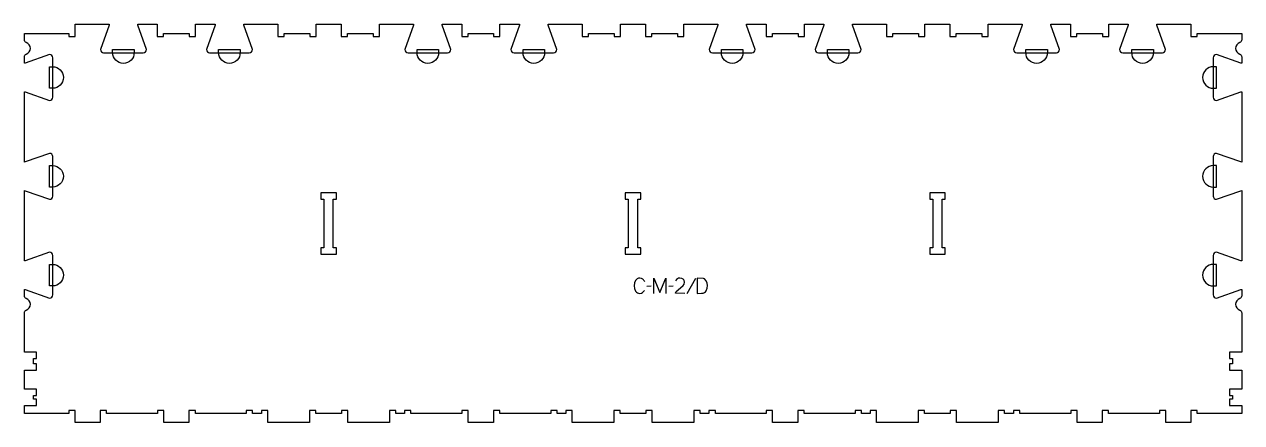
# Model space of a CAD drawing. Header units: millimetres. Extents: x -1200 to 1200, y -388 to 398.
import ezdxf

# ---------------------------------------------------------------- set-up
doc = ezdxf.new("R2010")
doc.units = ezdxf.units.MM
for name, color, linetype, true_color in [('1_ANYTOOL_1MMDEEP_LABELS_S', 2, 'Continuous', 0xffff00), ('3_ANYTOOL_CUTTHROUGH_INSID', 4, 'Continuous', 0x00ffff), ('4_ANYTOOL_CUTTHROUGH_OUTSI', 5, 'Continuous', 0x0000ff), ('5_ANYTOOL_HALF_MILL_9MM_IN', 3, 'Continuous', 0x00ff00)]:
    doc.layers.add(name, color=color, linetype=linetype, true_color=true_color)

msp = doc.modelspace()

# ---------------------------------------------------------------- linework, layer by layer
at = {"layer": '1_ANYTOOL_1MMDEEP_LABELS_S'}
for p, q in [((35.8, -118.8), (27, -118.9)), ((79.3, -118.8), (70.5, -118.9)), ((123.1, -103.2), (105.9, -134))]:
    msp.add_line(p, q, dxfattribs=at)
msp.add_lwpolyline([(23.2, -110.2, 0.131103), (19.4, -104.9), (16.6, -103.3), (13.3, -102.7), (10.7, -103), (8.5, -103.9), (6.6, -105.4), (5, -107.4), (2.9, -112.3), (2.2, -117.7), (2.9, -123.1), (5, -128.1), (6.6, -130.1), (8.6, -131.6), (11, -132.4), (13.7, -132.7), (16.5, -132.3), (18.9, -131.1), (22.5, -126.9)], format="xyb", dxfattribs=at)
for points in [[(41, -132.7), (41, -102.7), (53, -131.1), (65, -102.9), (65, -132.7)], [(101.9, -132.7), (83.6, -132.6), (85.2, -129.3), (93.6, -121.8), (99.1, -117.1), (100.9, -114.3), (101.4, -111), (100.8, -107.4), (100, -106), (98.9, -104.8), (96.1, -103.2), (92.5, -102.7), (89.8, -103), (87.4, -104), (85.5, -105.6), (84, -107.8)]]:
    msp.add_lwpolyline(points, dxfattribs=at)
msp.add_lwpolyline([(126.6, -102.7), (126.6, -132.7), (135.1, -132.6), (138.2, -132.3), (140.7, -131.3), (142.8, -129.8), (144.3, -127.6), (146.3, -122.5), (147, -117), (146.3, -112.4), (144.5, -108.2), (140.9, -104.4), (138.9, -103.4)], close=True, dxfattribs=at)
at = {"layer": '3_ANYTOOL_CUTTHROUGH_INSID'}
for points in [[(-615.2, 65.3), (-615.2, 52.8), (-609.2, 52.8), (-609.2, -42.7), (-615.2, -42.7), (-615.2, -55.2), (-584.7, -55.2), (-584.7, -42.7), (-590.7, -42.7), (-590.7, 52.8), (-584.7, 52.8), (-584.7, 65.3)], [(-15.2, 65.3), (-15.2, 52.8), (-9.2, 52.8), (-9.2, -42.7), (-15.2, -42.7), (-15.2, -55.2), (15.3, -55.2), (15.3, -42.7), (9.3, -42.7), (9.3, 52.8), (15.3, 52.8), (15.3, 65.3)], [(584.8, 65.3), (584.8, 52.8), (590.8, 52.8), (590.8, -42.7), (584.8, -42.7), (584.8, -55.2), (615.3, -55.2), (615.3, -42.7), (609.3, -42.7), (609.3, 52.8), (615.3, 52.8), (615.3, 65.3)]]:
    msp.add_lwpolyline(points, close=True, dxfattribs=at)
at = {"layer": '4_ANYTOOL_CUTTHROUGH_OUTSI'}
msp.add_lwpolyline([(-1050.2, -387.7), (-1099.7, -387.7), (-1099.7, -364, 0.414214), (-1100, -363.7), (-1112, -363.7, 0.414214), (-1112.2, -364), (-1112.2, -369.7), (-1199.7, -369.7), (-1199.7, -354.2), (-1176, -354.2, 0.414214), (-1175.7, -354), (-1175.7, -342, 0.414214), (-1176, -341.7), (-1181.7, -341.7), (-1181.7, -334.2), (-1176, -334.2, 0.414214), (-1175.7, -333.9), (-1175.7, -321.9, 0.414214), (-1176, -321.7), (-1199.7, -321.7), (-1199.7, -284.2), (-1176, -284.2, 0.414214), (-1175.7, -284), (-1175.7, -272, 0.414214), (-1176, -271.7), (-1181.7, -271.7), (-1181.7, -261.2), (-1176, -261.2, 0.414214), (-1175.7, -261), (-1175.7, -249, 0.414214), (-1176, -248.7), (-1199.7, -248.7), (-1199.7, -171.3, -0.317837), (-1195.9, -165.9, 0.707107), (-1195.9, -142.8, -0.315906), (-1199.7, -137.4), (-1199.7, -125), (-1198.4, -125.2), (-1150.1, -142.1), (-1150, -142.1, 0.414214), (-1143.7, -135.9), (-1143.7, -57.9, 0.414214), (-1150, -51.6), (-1150.1, -51.7), (-1198.4, -68.6), (-1199.7, -68.8), (-1199.7, 69.9), (-1198.4, 69.7), (-1150.1, 52.8), (-1150, 52.8, 0.414214), (-1143.7, 59), (-1143.7, 137, 0.414214), (-1150, 143.3), (-1150.1, 143.2), (-1198.4, 126.3), (-1199.7, 126.1), (-1199.7, 264.8), (-1198.4, 264.6), (-1150.1, 247.7), (-1150, 247.7, 0.414214), (-1143.7, 253.9), (-1143.7, 331.9, 0.414214), (-1150, 338.2), (-1150.1, 338.1), (-1198.4, 321.2), (-1199.7, 321), (-1199.7, 333.4, -0.317837), (-1195.9, 338.8, 0.707107), (-1195.9, 361.9, -0.315906), (-1199.7, 367.4), (-1199.7, 379.8), (-1112.2, 379.8), (-1112.2, 374, 0.414214), (-1112, 373.8), (-1100, 373.8, 0.414214), (-1099.7, 374), (-1099.7, 397.8), (-1032.6, 397.8), (-1032.8, 396.4), (-1049.7, 348.1), (-1049.7, 348, 0.414214), (-1043.5, 341.8), (-965.5, 341.8, 0.414214), (-959.2, 348), (-959.2, 348.1), (-976.1, 396.4), (-976.3, 397.8), (-937.7, 397.8), (-937.7, 374, 0.414214), (-937.5, 373.8), (-925.5, 373.8, 0.414214), (-925.2, 374), (-925.2, 379.8), (-874.7, 379.8), (-874.7, 374, 0.414214), (-874.5, 373.8), (-862.5, 373.8, 0.414214), (-862.2, 374), (-862.2, 397.8), (-823.7, 397.8), (-823.9, 396.4), (-840.8, 348.1), (-840.8, 348, 0.414214), (-834.5, 341.8), (-756.5, 341.8, 0.414214), (-750.3, 348), (-750.3, 348.1), (-767.2, 396.4), (-767.4, 397.8), (-700.2, 397.8), (-700.2, 374, 0.414214), (-700, 373.8), (-688, 373.8, 0.414214), (-687.7, 374), (-687.7, 379.8), (-637.2, 379.8), (-637.2, 374, 0.414214), (-637, 373.8), (-625, 373.8, 0.414214), (-624.7, 374), (-624.7, 397.8), (-575.2, 397.8), (-575.2, 374, 0.414214), (-575, 373.8), (-563, 373.8, 0.414214), (-562.7, 374), (-562.7, 379.8), (-512.2, 379.8), (-512.2, 374, 0.414214), (-512, 373.8), (-500, 373.8, 0.414214), (-499.7, 374), (-499.7, 397.8), (-432.6, 397.8), (-432.8, 396.4), (-449.7, 348.1), (-449.7, 348, 0.414214), (-443.5, 341.8), (-365.5, 341.8, 0.414214), (-359.2, 348), (-359.2, 348.1), (-376.1, 396.4), (-376.3, 397.8), (-337.7, 397.8), (-337.7, 374, 0.414214), (-337.5, 373.8), (-325.5, 373.8, 0.414214), (-325.2, 374), (-325.2, 379.8), (-274.7, 379.8), (-274.7, 374, 0.414214), (-274.5, 373.8), (-262.5, 373.8, 0.414214), (-262.2, 374), (-262.2, 397.8), (-223.7, 397.8), (-223.9, 396.4), (-240.8, 348.1), (-240.8, 348, 0.414214), (-234.5, 341.8), (-156.5, 341.8, 0.414214), (-150.3, 348), (-150.3, 348.1), (-167.2, 396.4), (-167.4, 397.8), (-100.2, 397.8), (-100.2, 374, 0.414214), (-100, 373.8), (-88, 373.8, 0.414214), (-87.7, 374), (-87.7, 379.8), (-37.2, 379.8), (-37.2, 374, 0.414214), (-37, 373.8), (-25, 373.8, 0.414214), (-24.7, 374), (-24.7, 397.8), (24.8, 397.8), (24.8, 374, 0.414214), (25, 373.8), (37, 373.8, 0.414214), (37.3, 374), (37.3, 379.8), (87.8, 379.8), (87.8, 374, 0.414214), (88, 373.8), (100, 373.8, 0.414214), (100.3, 374), (100.3, 397.8), (167.4, 397.8), (167.2, 396.4), (150.3, 348.1), (150.3, 348, 0.414214), (156.5, 341.8), (234.5, 341.8, 0.414214), (240.8, 348), (240.8, 348.1), (223.9, 396.4), (223.7, 397.8), (262.3, 397.8), (262.3, 374, 0.414214), (262.5, 373.8), (274.5, 373.8, 0.414214), (274.8, 374), (274.8, 379.8), (325.3, 379.8), (325.3, 374, 0.414214), (325.5, 373.8), (337.5, 373.8, 0.414214), (337.8, 374), (337.8, 397.8), (376.3, 397.8), (376.1, 396.4), (359.2, 348.1), (359.2, 348, 0.414214), (365.5, 341.8), (443.5, 341.8, 0.414214), (449.7, 348), (449.7, 348.1), (432.8, 396.4), (432.6, 397.8), (499.8, 397.8), (499.8, 374, 0.414214), (500, 373.8), (512, 373.8, 0.414214), (512.3, 374), (512.3, 379.8), (562.8, 379.8), (562.8, 374, 0.414214), (563, 373.8), (575, 373.8, 0.414214), (575.3, 374), (575.3, 397.8), (624.8, 397.8), (624.8, 374, 0.414214), (625, 373.8), (637, 373.8, 0.414214), (637.3, 374), (637.3, 379.8), (687.8, 379.8), (687.8, 374, 0.414214), (688, 373.8), (700, 373.8, 0.414214), (700.3, 374), (700.3, 397.8), (767.4, 397.8), (767.2, 396.4), (750.3, 348.1), (750.3, 348, 0.414214), (756.5, 341.8), (834.5, 341.8, 0.414214), (840.8, 348), (840.8, 348.1), (823.9, 396.4), (823.7, 397.8), (862.3, 397.8), (862.3, 374, 0.414214), (862.5, 373.8), (874.5, 373.8, 0.414214), (874.8, 374), (874.8, 379.8), (925.3, 379.8), (925.3, 374, 0.414214), (925.5, 373.8), (937.5, 373.8, 0.414214), (937.8, 374), (937.8, 397.8), (976.3, 397.8), (976.1, 396.4), (959.2, 348.1), (959.2, 348, 0.414214), (965.5, 341.8), (1043.5, 341.8, 0.414214), (1049.7, 348), (1049.7, 348.1), (1032.8, 396.4), (1032.6, 397.8), (1099.8, 397.8), (1099.8, 374, 0.414214), (1100, 373.8), (1112, 373.8, 0.414214), (1112.3, 374), (1112.3, 379.8), (1199.8, 379.8), (1199.8, 367.4, -0.315906), (1195.9, 361.9, 0.707107), (1195.9, 338.8, -0.317837), (1199.8, 333.4), (1199.8, 321), (1198.4, 321.3), (1150.1, 338.1), (1150, 338.2, 0.414214), (1143.8, 331.9), (1143.8, 253.9, 0.414214), (1150, 247.7), (1150.1, 247.7), (1198.4, 264.6), (1199.8, 264.8), (1199.8, 126.1), (1198.4, 126.4), (1150.1, 143.2), (1150, 143.3, 0.414214), (1143.8, 137), (1143.8, 59, 0.414214), (1150, 52.8), (1150.1, 52.8), (1198.4, 69.7), (1199.8, 69.9), (1199.8, -68.8), (1198.4, -68.5), (1150.1, -51.7), (1150, -51.6, 0.414214), (1143.8, -57.9), (1143.8, -135.9, 0.414214), (1150, -142.1), (1150.1, -142.1), (1198.4, -125.2), (1199.8, -125), (1199.8, -137.4, -0.315906), (1195.9, -142.8, 0.707107), (1195.9, -165.9, -0.317837), (1199.8, -171.3), (1199.8, -248.7), (1176, -248.7, 0.414214), (1175.8, -249), (1175.8, -261, 0.414214), (1176, -261.2), (1181.8, -261.2), (1181.8, -271.7), (1176, -271.7, 0.414214), (1175.8, -272), (1175.8, -284, 0.414214), (1176, -284.2), (1199.8, -284.2), (1199.8, -321.7), (1176, -321.7, 0.414214), (1175.8, -321.9), (1175.8, -333.9, 0.414214), (1176, -334.2), (1181.8, -334.2), (1181.8, -341.7), (1176, -341.7, 0.414214), (1175.8, -342), (1175.8, -354, 0.414214), (1176, -354.2), (1199.8, -354.2), (1199.8, -369.7), (1112.3, -369.7), (1112.3, -364, 0.414214), (1112, -363.7), (1100, -363.7, 0.414214), (1099.8, -364), (1099.8, -387.7), (1050.3, -387.7), (1050.3, -364, 0.414214), (1050, -363.7), (1038, -363.7, 0.414214), (1037.8, -364), (1037.8, -369.7), (937.3, -369.7), (937.3, -364, 0.414214), (937, -363.7), (925, -363.7, 0.414214), (924.8, -364), (924.8, -387.7), (875.3, -387.7), (875.3, -364, 0.414214), (875, -363.7), (863, -363.7, 0.414214), (862.8, -364), (862.8, -369.7), (762.3, -369.7), (762.3, -364, 0.414214), (762, -363.7), (750, -363.7, 0.414214), (749.8, -364), (749.8, -369.7), (732.3, -369.7), (732.3, -364, 0.414214), (732, -363.7), (720, -363.7, 0.414214), (719.8, -364), (719.8, -387.7), (637.8, -387.7), (637.8, -364, 0.414214), (637.5, -363.7), (625.5, -363.7, 0.414214), (625.3, -364), (625.3, -369.7), (574.8, -369.7), (574.8, -364, 0.414214), (574.5, -363.7), (562.5, -363.7, 0.414214), (562.3, -364), (562.3, -387.7), (480.3, -387.7), (480.3, -364, 0.414214), (480, -363.7), (468, -363.7, 0.414214), (467.8, -364), (467.8, -369.7), (450.3, -369.7), (450.3, -364, 0.414214), (450, -363.7), (438, -363.7, 0.414214), (437.8, -364), (437.8, -369.7), (337.3, -369.7), (337.3, -364, 0.414214), (337, -363.7), (325, -363.7, 0.414214), (324.8, -364), (324.8, -387.7), (275.3, -387.7), (275.3, -364, 0.414214), (275, -363.7), (263, -363.7, 0.414214), (262.8, -364), (262.8, -369.7), (162.3, -369.7), (162.3, -364, 0.414214), (162, -363.7), (150, -363.7, 0.414214), (149.8, -364), (149.8, -369.7), (132.3, -369.7), (132.3, -364, 0.414214), (132, -363.7), (120, -363.7, 0.414214), (119.8, -364), (119.8, -387.7), (37.8, -387.7), (37.8, -364, 0.414214), (37.5, -363.7), (25.5, -363.7, 0.414214), (25.3, -364), (25.3, -369.7), (-25.2, -369.7), (-25.2, -364, 0.414214), (-25.5, -363.7), (-37.5, -363.7, 0.414214), (-37.7, -364), (-37.7, -387.7), (-119.7, -387.7), (-119.7, -364, 0.414214), (-120, -363.7), (-132, -363.7, 0.414214), (-132.2, -364), (-132.2, -369.7), (-149.7, -369.7), (-149.7, -364, 0.414214), (-150, -363.7), (-162, -363.7, 0.414214), (-162.2, -364), (-162.2, -369.7), (-262.7, -369.7), (-262.7, -364, 0.414214), (-263, -363.7), (-275, -363.7, 0.414214), (-275.2, -364), (-275.2, -387.7), (-324.7, -387.7), (-324.7, -364, 0.414214), (-325, -363.7), (-337, -363.7, 0.414214), (-337.2, -364), (-337.2, -369.7), (-437.7, -369.7), (-437.7, -364, 0.414214), (-438, -363.7), (-450, -363.7, 0.414214), (-450.2, -364), (-450.2, -369.7), (-467.7, -369.7), (-467.7, -364, 0.414214), (-468, -363.7), (-480, -363.7, 0.414214), (-480.2, -364), (-480.2, -387.7), (-562.2, -387.7), (-562.2, -364, 0.414214), (-562.5, -363.7), (-574.5, -363.7, 0.414214), (-574.7, -364), (-574.7, -369.7), (-625.2, -369.7), (-625.2, -364, 0.414214), (-625.5, -363.7), (-637.5, -363.7, 0.414214), (-637.7, -364), (-637.7, -387.7), (-719.7, -387.7), (-719.7, -364, 0.414214), (-720, -363.7), (-732, -363.7, 0.414214), (-732.2, -364), (-732.2, -369.7), (-749.7, -369.7), (-749.7, -364, 0.414214), (-750, -363.7), (-762, -363.7, 0.414214), (-762.2, -364), (-762.2, -369.7), (-862.7, -369.7), (-862.7, -364, 0.414214), (-863, -363.7), (-875, -363.7, 0.414214), (-875.2, -364), (-875.2, -387.7), (-924.7, -387.7), (-924.7, -364, 0.414214), (-925, -363.7), (-937, -363.7, 0.414214), (-937.2, -364), (-937.2, -369.7), (-1037.7, -369.7), (-1037.7, -364, 0.414214), (-1038, -363.7), (-1050, -363.7, 0.414214), (-1050.2, -364)], format="xyb", close=True, dxfattribs=at)
at = {"layer": '5_ANYTOOL_HALF_MILL_9MM_IN'}
for points in [[(-983.2, 342, -1), (-1025.7, 342), (-1025.7, 348.3), (-983.2, 348.3)], [(-774.3, 342, -1), (-816.8, 342), (-816.8, 348.3), (-774.3, 348.3)], [(-383.2, 342, -1), (-425.7, 342), (-425.7, 348.3), (-383.2, 348.3)], [(-174.3, 342, -1), (-216.8, 342), (-216.8, 348.3), (-174.3, 348.3)], [(216.8, 342, -1), (174.3, 342), (174.3, 348.3), (216.8, 348.3)], [(425.7, 342, -1), (383.2, 342), (383.2, 348.3), (425.7, 348.3)], [(816.8, 342, -1), (774.3, 342), (774.3, 348.3), (816.8, 348.3)], [(1025.7, 342, -1), (983.2, 342), (983.2, 348.3), (1025.7, 348.3)], [(-1144, 314.2, -1), (-1144, 271.7), (-1150.2, 271.7), (-1150.2, 314.2)], [(1144, 314.2, 1), (1144, 271.7), (1150.3, 271.7), (1150.3, 314.2)], [(-1144, 119.3, -1), (-1144, 76.8), (-1150.2, 76.8), (-1150.2, 119.3)], [(1144, 119.3, 1), (1144, 76.8), (1150.3, 76.8), (1150.3, 119.3)], [(-1144, -75.6, -1), (-1144, -118.1), (-1150.2, -118.1), (-1150.2, -75.6)], [(1144, -75.6, 1), (1144, -118.1), (1150.3, -118.1), (1150.3, -75.6)]]:
    msp.add_lwpolyline(points, format="xyb", close=True, dxfattribs=at)

doc.saveas('drawing.dxf')
